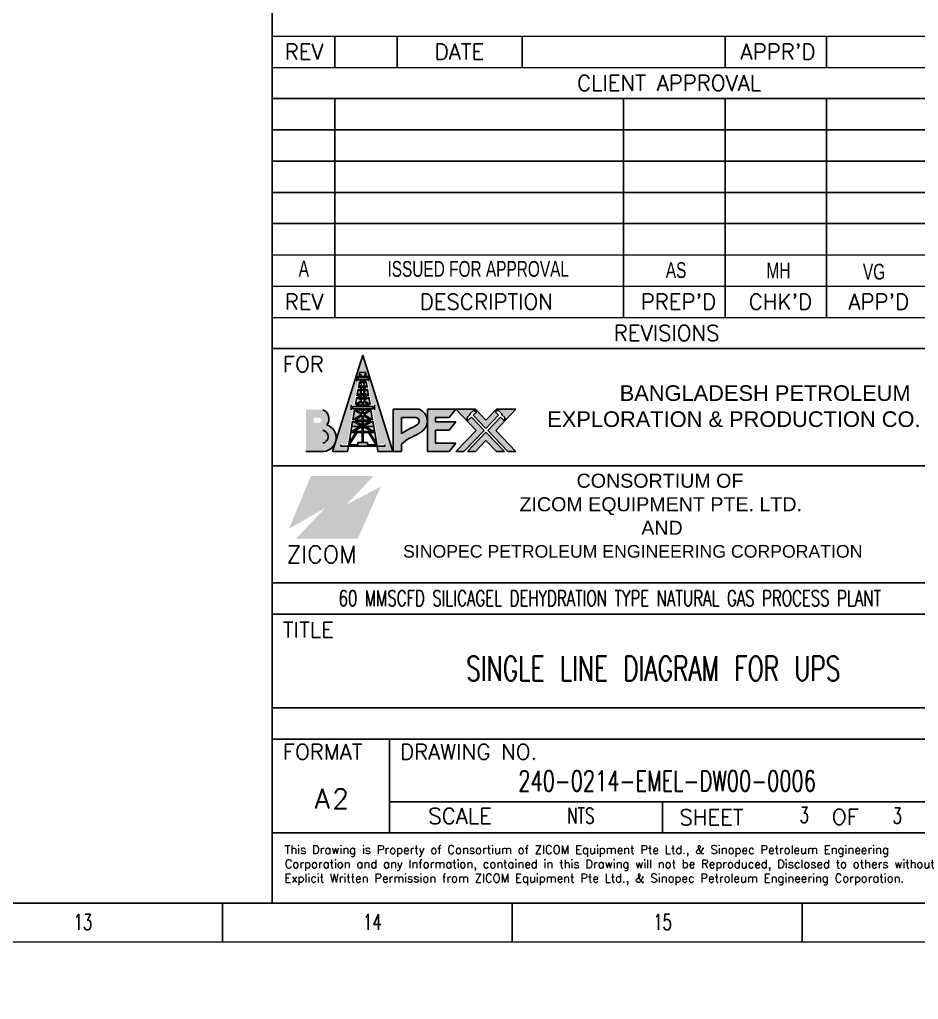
# Model space of a CAD drawing. Header units: inches. Extents: x 21 to 120937, y -15239 to 12027.
# Drawn here: x 3267.3 to 3433.1, y 982.6 to 1163.2 of the extents above; entities that cross this region are included whole.
import ezdxf

# ---------------------------------------------------------------- set-up
doc = ezdxf.new("R2010")
doc.units = ezdxf.units.IN
doc.header["$MEASUREMENT"] = 0
doc.layers.add('BORDER', color=7, linetype='Continuous')
doc.layers.add('TEG BORDER', color=7, linetype='Continuous')
doc.styles.add('1', font='txt.shx')
doc.styles.add('HZTXT', font='simplexs.shx', dxfattribs={"width": 0.7, "bigfont": 'hztxt.shx'})
doc.styles.add('ROMANS', font='txt.shx', dxfattribs={"width": 0.8})
doc.styles.get("Standard").update_dxf_attribs({"font": 'arial.ttf'})
doc.styles.add('TEG BORDER', font='txt_qlt.shx', dxfattribs={"width": 0.7, "bigfont": 'hztxt.shx'})

# ---------------------------------------------------------------- blocks, each defined once
blk = doc.blocks.new('240 BORDER A2')
at = {"linetype": 'Continuous', "lineweight": -3, "true_color": 0x008500}
h = blk.add_hatch(color=96, dxfattribs=at)
edge = h.paths.add_edge_path()
edge.add_line((499.32951951212, 68.10622169934891), (499.0956326161859, 68.10622169934891))
edge.add_line((499.0956326161859, 68.10622169934891), (499.0956326161859, 68.80602791592923))
edge.add_line((499.0956326161859, 68.80602791592923), (499.4481406896257, 68.80602791592923))
edge.add_line((499.4481406896257, 68.80602791592923), (499.9644187476833, 71.8518128427279))
edge.add_line((499.9644187476833, 71.8518128427279), (499.8373927521634, 71.8518128427279))
edge.add_line((499.8373927521634, 71.8518128427279), (499.8373927521634, 72.41963911855805))
edge.add_line((499.8373927521634, 72.41963911855805), (500.1896823254528, 72.41963911855805))
edge.add_line((500.1896823254528, 72.41963911855805), (500.1896823254528, 72.88630359301555))
edge.add_line((500.1896823254528, 72.88630359295735), (500.9941429913624, 72.88630359295735))
edge.add_line((500.9941429913624, 72.88630359295735), (500.9941429913624, 72.41963911849984))
edge.add_line((500.9941429913624, 72.41963911855805), (501.3464325646519, 72.41963911855805))
edge.add_line((501.3464325646519, 72.41963911855805), (501.3464325646519, 71.81832776802571))
edge.add_line((501.3464325646519, 71.81832776802571), (501.2250824818502, 71.81832776802571))
edge.add_line((501.2250824818502, 71.81832776802571), (501.7356846271896, 68.80602791592923))
edge.add_line((501.7356846271896, 68.80602791592923), (502.0881927006294, 68.80602791592923))
edge.add_line((502.0881927006294, 68.80602791592923), (502.0881927006294, 68.10622169934891))
edge.add_line((502.0881927006294, 68.10622169934891), (501.8543058046953, 68.10622169934891))
edge.add_line((501.8543058046953, 68.10622169934891), (502.5953029101829, 63.734705654457))
edge.add_line((502.5953029101829, 63.734705654457), (503.4154439205186, 63.734705654457))
edge.add_line((503.4154439205186, 63.734705654457), (503.4154439205186, 63.51233565232928))
edge.add_line((503.4154439205186, 63.51233565232928), (502.4253163018611, 63.51233565232928))
edge.add_line((502.4253163018611, 63.51233565232928), (502.5403284819213, 62.83382073430789))
edge.add_line((502.5403284818049, 62.83382073430789), (504.4592784183214, 62.83382073430789))
edge.add_line((504.4592784183214, 62.83382073430789), (500.5919126584076, 75.18130164537092))
edge.add_line((500.5919126584076, 75.18130164537092), (496.820353281556, 63.13970529749736))
edge.add_arc((490.6724451193468, 64.9893352732945), 6.420117274448169, 341.9619347280242, 343.2558142216899, ccw=False)
edge.add_line((496.777020091994, 63.00135382930262), (496.7245468984938, 62.83382073424968))
edge.add_line((496.7245468984938, 62.83382073430789), (498.6434968350104, 62.83382073430789))
edge.add_line((498.6434968350104, 62.83382073430789), (498.7585090150706, 63.51233565238749))
edge.add_line((498.7585090150706, 63.51233565232928), (497.7683813964131, 63.51233565232928))
edge.add_line((497.7683813962967, 63.51233565232928), (497.7683813962967, 63.734705654457))
edge.add_line((497.7683813962967, 63.734705654457), (498.5885224066324, 63.734705654457))
edge.add_line((498.5885224066324, 63.734705654457), (499.32951951212, 68.10622169934891))
h = blk.add_hatch(color=96, dxfattribs=at)
h.paths.add_polyline_path([(500.6608070075627, 67.42232001766774), (500.6608070075627, 66.84114363378126), (501.6249900545108, 66.84114363378126)])
h.paths.add_polyline_path([(501.5899837880743, 66.70335493558764), (500.6608070075627, 66.70335493558764), (500.6608070075627, 66.22198868236251)])
h.paths.add_polyline_path([(500.523018309369, 66.70335493558764), (499.593841528741, 66.70335493558764), (500.523018309369, 66.22198868236251)])
h.paths.add_polyline_path([(500.523018309369, 67.42232001766774), (499.5588352623045, 66.84114363378126), (500.523018309369, 66.84114363378126)])
h.paths.add_polyline_path([(499.5361795500967, 68.10020677461966), (499.3262702224192, 66.86184567028636), (500.4584575957733, 67.54428928457878)])
h.paths.add_polyline_path([(500.523018309369, 68.17319184881148), (499.6820060025084, 68.17319184881148), (500.523018309369, 67.66625855148982)])
h.paths.add_polyline_path([(501.5018193143069, 68.17319184881148), (500.6608070075627, 68.17319184881148), (500.6608070075627, 67.66625855148982)])
h.paths.add_polyline_path([(501.6476457667186, 68.10020677461966), (500.7253677211584, 67.54428928457878), (501.857555094396, 66.86184567028636)])
h.paths.add_polyline_path([(501.8834338530314, 68.60126906827304), (499.3003914639003, 68.60126906827304), (499.3003914639003, 68.3109805470051), (501.8834338530314, 68.3109805470051)])
h.paths.add_polyline_path([(500.6608070075627, 69.22907899578081), (500.6608070075627, 68.73905776646666), (501.4131262815672, 68.73905776646666)])
h.paths.add_polyline_path([(500.523018309369, 69.22907899578081), (499.7706990353645, 68.73905776646666), (500.523018309369, 68.73905776646666)])
h.paths.add_polyline_path([(500.4656820896662, 69.35617311050396), (499.8203250840188, 69.77652474069714), (499.6601349090806, 68.83148202080724)])
h.paths.add_polyline_path([(501.3635002327965, 69.77652474069714), (500.7181432271491, 69.35617311050396), (501.5236904077346, 68.83148202080724)])
h.paths.add_polyline_path([(501.1189465887028, 69.78167526623679), (500.6608070075627, 69.78167526623679), (500.6608070075627, 69.48326722528532)])
h.paths.add_polyline_path([(500.523018309369, 69.78167526623679), (500.0648787281125, 69.78167526623679), (500.523018309369, 69.48326722528532)])
h.paths.add_polyline_path([(500.523018309369, 70.3005835604456), (500.0335089743485, 69.91946396448861), (500.523018309369, 69.91946396448861)])
h.paths.add_polyline_path([(500.6608070075627, 70.3005835604456), (500.6608070075627, 69.91946396448861), (501.1503163424668, 69.91946396448861)])
h.paths.add_polyline_path([(501.187036807637, 70.81757158037021), (500.7040577366597, 70.4415362829061), (501.3338989148497, 69.95115786053452)])
h.paths.add_polyline_path([(499.9967885092947, 70.81757158037021), (499.8499264019656, 69.95115786053452), (500.4797675801556, 70.4415362829061)])
h.paths.add_polyline_path([(500.523018309369, 70.82581098955802), (500.2104959831222, 70.82581098955802), (500.523018309369, 70.58248900530839)])
h.paths.add_polyline_path([(500.9733293336931, 70.82581098955802), (500.6608070075627, 70.82581098955802), (500.6608070075627, 70.58248900530839)])
h.paths.add_polyline_path([(500.6608070075627, 71.28965640163028), (500.6608070075627, 70.96359968780985), (501.0021108116371, 70.96359968780985)])
h.paths.add_polyline_path([(500.523018309369, 71.28965640163028), (500.1817145052946, 70.96359968780985), (500.523018309369, 70.96359968780985)])
h.paths.add_polyline_path([(500.4921772702246, 71.45075293015202), (500.1581986797855, 71.76981167013969), (500.0291342559385, 71.00839547098826)])
h.paths.add_polyline_path([(500.523018309369, 71.8518128427279), (500.2718337383003, 71.8518128427279), (500.523018309369, 71.61184945873197)])
h.paths.add_polyline_path([(500.911991578515, 71.8518128427279), (500.6608070075627, 71.8518128427279), (500.6608070075627, 71.61184945873197)])
h.paths.add_polyline_path([(501.0256266370297, 71.76981167013969), (500.6916480467071, 71.45075293015202), (501.1546910608768, 71.00839547098826)])
h.paths.add_polyline_path([(501.2086438664583, 72.28185042030623), (499.975181450357, 72.28185042030623), (499.975181450357, 71.98960154097972), (501.2086438664583, 71.98960154097972)])
h.paths.add_polyline_path([(500.8563542931688, 72.74851489476373), (500.3274710237629, 72.74851489476373), (500.3274710237629, 72.41963911855805), (500.8563542931688, 72.41963911855805)])
h = blk.add_hatch(color=96, dxfattribs=at)
h.paths.add_polyline_path([(495.9949019953956, 66.25503487863557, 0.4937571854570268), (495.4842218696022, 68.17540438841775), (493.3155901839373, 68.17540438841775), (493.3155901839373, 62.83382073430789), (495.5928772155776, 62.83382073430789, 0.8080166113142103)])
h.paths.add_polyline_path([(495.0205941361955, 66.51178752865621), (494.2855099266044, 66.51611233911922), (494.2855099266044, 67.13803721902173), (495.0168843289021, 67.1423402031835, -1.005900729094465)], flags=16)
h = blk.add_hatch(color=96, dxfattribs=at)
edge = h.paths.add_edge_path()
edge.add_spline(control_points=[(505.5494257671407, 63.75565521770136), (505.8749525536432, 64.03106712644899), (506.5479304315404, 64.6004400002605), (507.5423397384466, 64.97791574652751), (508.061690218502, 65.32655672230271), (508.2052770380278, 65.42294683024033)], knot_values=[0, 0, 0, 0, 0.2854102591536394, 0.5900429659017357, 0.7064492234682908, 0.7064492234682908, 0.7064492234682908, 0.7064492234682908], degree=3, periodic=0)
edge.add_arc((507.2494801952153, 66.7280541198163), 1.617668891312851, 306.2172261304676, 359.216235592245)
edge.add_line((508.8669977378913, 66.70592628124382), (508.8669977378913, 66.7501819583888))
edge.add_arc((507.2494801952153, 66.7280541198163), 1.617668891312851, 0.7837644077550034, 67.95242044513195)
edge.add_line((507.8567149460896, 68.2274268550866), (504.4921573493511, 68.2274268550866))
edge.add_line((504.4921573492347, 68.2274268550866), (504.4921573492347, 62.83382073424968))
edge.add_line((504.4921573492347, 62.83382073430789), (505.5494257671407, 62.83382073430789))
edge.add_line((505.5494257671407, 62.83382073430789), (505.5494257671407, 63.75565521770136))
edge = h.paths.add_edge_path(flags=16)
edge.add_line((505.5494257671407, 65.12411944965811), (505.5494257671407, 67.17015843718059))
edge.add_line((505.5494257671407, 67.1701584372388), (507.4332835625273, 67.1701584372388))
edge.add_arc((507.320714363118, 66.69249025064732), 0.490753218139046, -52.59611243457488, 76.73940035931543, ccw=False)
edge.add_spline(control_points=[(507.6188124628852, 66.3026489443912), (507.4610938235301, 66.1975038125131), (507.0204521971636, 65.90374448187163), (506.2742989162098, 65.61156231009613), (505.7707140245357, 65.27292532184606), (505.5494257671407, 65.12411944965811)], knot_values=[0, 0, 0, 0, 0.1275011013348279, 0.3562184716653669, 0.5355067172174308, 0.5355067172174308, 0.5355067172174308, 0.5355067172174308], degree=3, periodic=0)
blk.add_hatch(color=96, dxfattribs=at).paths.add_polyline_path([(508.8669977378913, 62.83382073430789), (511.6680919803794, 62.83382073430789), (512.5228425161795, 63.8910891521557), (509.9242661557973, 63.8910891521557), (509.9242661557973, 65.5539249238393), (511.6680919803794, 65.5539249238393), (512.5228425161795, 66.61119334168711), (509.9242661557973, 66.61119334168711), (509.9242661557973, 67.1701584372388), (511.6680919803794, 67.1701584372388), (512.5228425161795, 68.2274268550866), (508.8669977378913, 68.2274268550866), (508.8669977378913, 66.7501819583888, -0.006839741393709764), (508.8669977378913, 66.70592628124382)])
h = blk.add_hatch(color=96, dxfattribs=at)
h.paths.add_polyline_path([(515.1136663408133, 65.53062379472635), (512.5228425161795, 62.83382073430789), (513.5496026135397, 62.83382073430789), (516.1404264381736, 65.53062379472635), (514.5055924411745, 67.23233167794046), (514.1061248239012, 66.8485623789204), (513.9598353655192, 66.8363685042898), (513.9639251066719, 67.19378290833652), (514.322217642667, 67.53799522850409), (514.322217642667, 67.63929242921972), (514.7144499377928, 68.01611074044581), (514.9131421672528, 68.08187328560257), (515.1419621574341, 67.84369327356785), (514.7424945401608, 67.459923974606), (516.3682016635894, 65.7677163052906), (517.9939087871344, 67.459923974606), (517.594441169861, 67.84369327356785), (517.823261159926, 68.08187328560257), (518.021953389386, 68.01611074044581), (518.4141856845117, 67.63929242921972), (518.4141856845117, 67.53799522850409), (518.7724782205069, 67.19378290833652), (518.7765679616596, 66.8363685042898), (518.630278503394, 66.8485623789204), (518.2308108861207, 67.23233167794046), (516.5959768890052, 65.53062379472635), (519.1868007137555, 62.83382073430789), (520.2135608111157, 62.83382073430789), (517.6227369863655, 65.53062379472635), (520.2135608111157, 68.2274268550866), (517.7044901654472, 68.2274268550866), (516.3682016635894, 66.83647665342528), (515.0319131617316, 68.2274268550866), (512.5228425161795, 68.2274268550866)])
h.paths.add_polyline_path([(516.3682016635894, 65.29353128410389), (514.0051530643714, 62.83382073430789), (515.0319131617316, 62.83382073430789), (516.3682016635894, 64.22477093596922), (517.7044901654472, 62.83382073430789), (518.7312502628074, 62.83382073430789)], flags=17)
h = blk.add_hatch(color=96, dxfattribs=at)
h.paths.add_polyline_path([(502.4253163018611, 63.51233565232928), (502.3689830130779, 63.84467416473876), (501.4850899204494, 65.24851563714424), (502.1310238115138, 65.24851563714424), (502.1049276712465, 65.40246994446011), (500.8746710672158, 66.03981261632384), (501.9968944237216, 66.03981261632384), (501.8848325426106, 66.70092223120832), (500.7416849488973, 66.10870696542065), (500.442140367918, 66.10870696542065), (499.2989927742046, 66.70092223120832), (499.18693089321, 66.03981261632384), (500.3091542495995, 66.03981261632384), (499.0788976456852, 65.40246994446011), (499.0528015053014, 65.24851563714424), (499.6987353963659, 65.24851563714424), (498.8148423037374, 63.84467416473876), (498.7585090150706, 63.51233565232928)])
h.paths.add_polyline_path([(500.523018309369, 63.97637374374995), (499.9683962375739, 63.97637374374995), (499.9683962375739, 63.66773550505263), (498.8662629920173, 63.66773550505263), (499.8615610133738, 65.24851563714424), (500.523018309369, 65.24851563714424)], flags=16)
h.paths.add_polyline_path([(500.6608070075627, 63.97637374374995), (500.6608070075627, 65.24851563714424), (501.3222643035579, 65.24851563714424), (502.317562324798, 63.66773550505263), (501.2154290793578, 63.66773550505263), (501.2154290793578, 63.97637374374995)], flags=16)
h.paths.add_polyline_path([(500.523018309369, 65.38630433539606), (499.3472379024488, 65.38630433539606), (500.523018309369, 65.995425248537)], flags=16)
h.paths.add_polyline_path([(500.6608070075627, 65.38630433539606), (500.6608070075627, 65.995425248537), (501.8365874143665, 65.38630433539606)], flags=16)
h = blk.add_hatch(color=96, dxfattribs=at)
h.paths.add_polyline_path([(499.3266850594546, 66.03981261632384), (499.18693089321, 66.03981261632384), (499.0788976456852, 65.40246994446011), (499.2321055476668, 65.48184032402446)])
h.paths.add_polyline_path([(499.188652377331, 65.22548813322305), (499.1925556716624, 65.24851563714424), (499.0528015053014, 65.24851563714424), (498.8148423037374, 63.84467416473876), (499.0060812897163, 64.14840910934822)])
h.paths.add_polyline_path([(501.9968944237216, 66.03981261632384), (501.8571402573607, 66.03981261632384), (501.9517197691484, 65.48184032402446), (502.1049276712465, 65.40246994446011)])
h.paths.add_polyline_path([(502.1310238115138, 65.24851563714424), (501.9912696451529, 65.24851563714424), (501.9951729394843, 65.22548813322305), (502.1777440272153, 64.14840910934822), (502.3689830130779, 63.84467416473876)])
at = {"linetype": 'Continuous', "lineweight": -3, "true_color": 0xff3333}
blk.add_hatch(color=20, dxfattribs=at).paths.add_polyline_path([(502.917309550764, 58.35398227052019), (499.9470558748208, 51.6632553863451), (492.0262501265015, 51.6632553863451), (495.8119321962213, 55.61952551733657), (491.1526461041858, 52.94323476368982), (493.9481789756892, 59.69201851787466), (501.9855298997927, 59.69201851787466), (498.4911138105299, 56.02679664327252)])
at = {"color": 96, "linetype": 'Continuous', "lineweight": -3, "true_color": 0x008500}
for p, q in [((496.7245468984938, 62.83382073430789), (500.5919126584076, 75.18130164537092)), ((504.4592784183214, 62.83382073430789), (500.5919126584076, 75.18130164537092)), ((500.9941429913624, 72.9468035514767), (500.1896823254528, 72.9468035514767)), ((500.1896823254528, 72.41963911855805), (500.1896823254528, 72.88630359295735)), ((500.3274710237629, 72.41963911855805), (500.3274710237629, 72.74851489476373)), ((500.8563542931688, 72.41963911855805), (500.8563542931688, 72.74851489476373)), ((500.9941429913624, 72.41963911855805), (500.9941429913624, 72.88630359295735)), ((499.8373927521634, 71.8518128427279), (499.8373927521634, 72.41963911855805)), ((500.1896823254528, 72.41963911855805), (499.8373927521634, 72.41963911855805)), ((499.975181450357, 71.98960154097972), (499.975181450357, 72.28185042030623)), ((501.2086438664583, 72.28185042030623), (499.975181450357, 72.28185042030623)), ((499.975181450357, 71.98960154097972), (501.2086438664583, 71.98960154097972)), ((500.0291342559385, 71.00839547098826), (500.1581986797855, 71.76981167013969)), ((500.1581986797855, 71.76981167013969), (500.4921772702246, 71.45075293015202)), ((500.2718337383003, 71.8518128427279), (500.523018309369, 71.8518128427279)), ((500.2718337383003, 71.8518128427279), (500.523018309369, 71.61184945873197)), ((500.8563542931688, 72.41963911855805), (500.3274710237629, 72.41963911855805)), ((500.523018309369, 71.8518128427279), (500.523018309369, 71.61184945873197)), ((500.6608070075627, 71.8518128427279), (500.911991578515, 71.8518128427279)), ((500.6608070075627, 71.8518128427279), (500.6608070075627, 71.61184945873197)), ((500.911991578515, 71.8518128427279), (500.6608070075627, 71.61184945873197)), ((501.0256266370297, 71.76981167013969), (500.6916480467071, 71.45075293015202)), ((501.3464325646519, 72.41963911855805), (500.9941429913624, 72.41963911855805)), ((501.1546910608768, 71.00839547098826), (501.0256266370297, 71.76981167013969)), ((501.2086438664583, 71.98960154097972), (501.2086438664583, 72.28185042030623)), ((501.3464325646519, 71.8518128427279), (501.3464325646519, 72.41963911855805)), ((499.8499264019656, 69.95115786053452), (499.9967885092947, 70.81757158037021)), ((499.8499264019656, 69.95115786053452), (500.4797675801556, 70.4415362829061)), ((500.4797675801556, 70.4415362829061), (499.9967885092947, 70.81757158037021)), ((500.4921772702246, 71.45075293015202), (500.0291342559385, 71.00839547098826)), ((500.0335089743485, 69.91946396448861), (500.523018309369, 70.3005835604456)), ((500.523018309369, 71.28965640163028), (500.1817145052946, 70.96359968780985)), ((500.1817145052946, 70.96359968780985), (500.523018309369, 70.96359968780985)), ((500.2104959831222, 70.82581098955802), (500.523018309369, 70.82581098955802)), ((500.523018309369, 70.58248900530839), (500.2104959831222, 70.82581098955802)), ((500.523018309369, 71.28965640163028), (500.523018309369, 70.96359968780985)), ((500.523018309369, 70.82581098955802), (500.523018309369, 70.58248900530839)), ((500.523018309369, 70.3005835604456), (500.523018309369, 69.91946396448861)), ((500.6608070075627, 71.28965640163028), (500.6608070075627, 70.96359968780985)), ((500.6608070075627, 71.28965640163028), (501.0021108116371, 70.96359968780985)), ((500.6608070075627, 70.96359968780985), (501.0021108116371, 70.96359968780985)), ((500.6608070075627, 70.82581098955802), (500.6608070075627, 70.58248900530839)), ((500.6608070075627, 70.82581098955802), (500.9733293336931, 70.82581098955802)), ((500.6608070075627, 70.58248900530839), (500.9733293336931, 70.82581098955802)), ((500.6608070075627, 70.3005835604456), (500.6608070075627, 69.91946396448861)), ((501.1503163424668, 69.91946396448861), (500.6608070075627, 70.3005835604456)), ((500.6916480467071, 71.45075293015202), (501.1546910608768, 71.00839547098826)), ((500.7040577366597, 70.4415362829061), (501.187036807637, 70.81757158037021)), ((501.3338989148497, 69.95115786053452), (500.7040577366597, 70.4415362829061)), ((501.3338989148497, 69.95115786053452), (501.187036807637, 70.81757158037021)), ((499.6601349090806, 68.83148202080724), (499.8203250840188, 69.77652474069714)), ((499.6601349090806, 68.83148202080724), (500.4656820896662, 69.35617311050396)), ((499.7706990353645, 68.73905776646666), (500.523018309369, 69.22907899578081)), ((500.4656820896662, 69.35617311050396), (499.8203250840188, 69.77652474069714)), ((500.523018309369, 69.91946396448861), (500.0335089743485, 69.91946396448861)), ((500.523018309369, 69.78167526623679), (500.0648787281125, 69.78167526623679)), ((500.523018309369, 69.48326722528532), (500.0648787281125, 69.78167526623679)), ((500.523018309369, 69.78167526623679), (500.523018309369, 69.48326722528532)), ((500.523018309369, 69.22907899578081), (500.523018309369, 68.73905776646666)), ((501.1503163424668, 69.91946396448861), (500.6608070075627, 69.91946396448861)), ((500.6608070075627, 69.78167526623679), (500.6608070075627, 69.48326722528532)), ((501.1189465887028, 69.78167526623679), (500.6608070075627, 69.78167526623679)), ((500.6608070075627, 69.48326722528532), (501.1189465887028, 69.78167526623679)), ((500.6608070075627, 69.22907899578081), (500.6608070075627, 68.73905776646666)), ((501.4131262815672, 68.73905776646666), (500.6608070075627, 69.22907899578081)), ((500.7181432271491, 69.35617311050396), (501.3635002327965, 69.77652474069714)), ((501.5236904077346, 68.83148202080724), (500.7181432271491, 69.35617311050396)), ((501.5236904077346, 68.83148202080724), (501.3635002327965, 69.77652474069714)), ((499.0956326161859, 68.17319184881148), (499.0956326161859, 68.73905776646666)), ((499.3003914639003, 68.3109805470051), (499.3003914639003, 68.60126906827304)), ((499.3003914639003, 68.60126906827304), (501.8834338530314, 68.60126906827304)), ((501.8834338530314, 68.3109805470051), (499.3003914639003, 68.3109805470051)), ((499.3262702224192, 66.86184567028636), (499.5361795500967, 68.10020677461966)), ((500.4584575957733, 67.54428928457878), (499.5361795500967, 68.10020677461966)), ((500.523018309369, 68.17319184881148), (499.6820060025084, 68.17319184881148)), ((500.523018309369, 67.66625855148982), (499.6820060025084, 68.17319184881148)), ((499.7706990353645, 68.73905776646666), (500.523018309369, 68.73905776646666)), ((500.523018309369, 67.66625855148982), (500.523018309369, 68.17319184881148)), ((500.6608070075627, 68.73905776646666), (501.4131262815672, 68.73905776646666)), ((501.5018193143069, 68.17319184881148), (500.6608070075627, 68.17319184881148)), ((500.6608070075627, 67.66625855148982), (500.6608070075627, 68.17319184881148)), ((500.6608070075627, 67.66625855148982), (501.5018193143069, 68.17319184881148)), ((500.7253677211584, 67.54428928457878), (501.6476457667186, 68.10020677461966)), ((501.857555094396, 66.86184567028636), (501.6476457667186, 68.10020677461966)), ((501.8834338530314, 68.3109805470051), (501.8834338530314, 68.60126906827304)), ((502.0881927006294, 68.17319184881148), (502.0881927006294, 68.73905776646666)), ((504.4921573492347, 62.83382073430789), (504.4921573492347, 68.2274268550866)), ((504.4921573492347, 68.2274268550866), (507.8567149460896, 68.2274268550866)), ((508.8669977378913, 62.83382073430789), (508.8669977378913, 68.2274268550866)), ((508.8669977378913, 68.2274268550866), (512.5228425161795, 68.2274268550866)), ((511.6680919803794, 67.1701584372388), (512.5228425161795, 68.2274268550866)), ((512.5228425161795, 68.2274268550866), (515.1136663408133, 65.53062379472635)), ((512.5228425161795, 68.2274268550866), (515.0319131617316, 68.2274268550866)), ((514.7144499377928, 68.01611074044581), (514.322217642667, 67.63929242921972)), ((514.9131421672528, 68.08187328560257), (514.7144499377928, 68.01611074044581)), ((515.1419621574341, 67.84369327356785), (514.7424945401608, 67.459923974606)), ((515.1419621574341, 67.84369327356785), (514.9131421672528, 68.08187328560257)), ((515.0319131617316, 68.2274268550866), (516.3682016635894, 66.83647665342528)), ((517.7044901654472, 68.2274268550866), (516.3682016635894, 66.83647665342528)), ((517.594441169861, 67.84369327356785), (517.823261159926, 68.08187328560257)), ((517.594441169861, 67.84369327356785), (517.9939087871344, 67.459923974606)), ((520.2135608111157, 68.2274268550866), (517.6227369863655, 65.53062379472635)), ((517.7044901654472, 68.2274268550866), (520.2135608111157, 68.2274268550866)), ((517.823261159926, 68.08187328560257), (518.021953389386, 68.01611074044581)), ((518.021953389386, 68.01611074044581), (518.4141856845117, 67.63929242921972)), ((499.0528015053014, 65.24851563714424), (499.2989927742046, 66.70092223120832)), ((500.442140367918, 66.10870696542065), (499.2989927742046, 66.70092223120832)), ((499.3262702224192, 66.86184567028636), (500.4584575957733, 67.54428928457878)), ((499.5588352623045, 66.84114363378126), (500.523018309369, 67.42232001766774)), ((499.5588352623045, 66.84114363378126), (500.523018309369, 66.84114363378126)), ((499.593841528741, 66.70335493558764), (500.523018309369, 66.70335493558764)), ((500.523018309369, 66.22198868236251), (499.593841528741, 66.70335493558764)), ((500.523018309369, 66.84114363378126), (500.523018309369, 67.42232001766774)), ((500.523018309369, 66.22198868236251), (500.523018309369, 66.70335493558764)), ((500.6608070075627, 66.84114363378126), (500.6608070075627, 67.42232001766774)), ((501.6249900545108, 66.84114363378126), (500.6608070075627, 67.42232001766774)), ((500.6608070075627, 66.84114363378126), (501.6249900545108, 66.84114363378126)), ((500.6608070075627, 66.22198868236251), (500.6608070075627, 66.70335493558764)), ((500.6608070075627, 66.70335493558764), (501.5899837880743, 66.70335493558764)), ((500.6608070075627, 66.22198868236251), (501.5899837880743, 66.70335493558764)), ((501.857555094396, 66.86184567028636), (500.7253677211584, 67.54428928457878)), ((500.7416849488973, 66.10870696542065), (501.8848325426106, 66.70092223120832)), ((502.1310238115138, 65.24851563714424), (501.8848325426106, 66.70092223120832)), ((505.5494257671407, 65.12411944965811), (505.5494257671407, 67.1701584372388)), ((505.5494257671407, 67.1701584372388), (507.4332835625273, 67.1701584372388)), ((509.9242661557973, 66.61119334168711), (509.9242661557973, 67.1701584372388)), ((509.9242661557973, 67.1701584372388), (511.6680919803794, 67.1701584372388)), ((509.9242661557973, 66.61119334168711), (512.5228425161795, 66.61119334168711)), ((511.6680919803794, 65.5539249238393), (512.5228425161795, 66.61119334168711)), ((513.9598353655192, 66.8363685042898), (513.9639251066719, 67.19378290833652)), ((514.1061248239012, 66.8485623789204), (513.9598353655192, 66.8363685042898)), ((514.322217642667, 67.53799522850409), (513.9639251066719, 67.19378290833652)), ((514.5055924411745, 67.23233167794046), (514.1061248239012, 66.8485623789204)), ((514.322217642667, 67.53799522850409), (514.322217642667, 67.63929242921972)), ((514.5055924411745, 67.23233167794046), (516.1404264381736, 65.53062379472635)), ((514.7424945401608, 67.459923974606), (516.3682016635894, 65.7677163052906)), ((517.9939087871344, 67.459923974606), (516.3682016635894, 65.7677163052906)), ((518.2308108861207, 67.23233167794046), (516.5959768890052, 65.53062379472635)), ((518.2308108861207, 67.23233167794046), (518.630278503394, 66.8485623789204)), ((518.4141856845117, 67.53799522850409), (518.4141856845117, 67.63929242921972)), ((518.4141856845117, 67.53799522850409), (518.7724782205069, 67.19378290833652)), ((518.630278503394, 66.8485623789204), (518.7765679616596, 66.8363685042898)), ((518.7765679616596, 66.8363685042898), (518.7724782205069, 67.19378290833652)), ((498.7585090150706, 63.51233565232928), (499.0528015053014, 65.24851563714424)), ((498.8148423037374, 63.84467416473876), (499.6987353963659, 65.24851563714424)), ((498.8662629920173, 63.66773550505263), (499.8615610133738, 65.24851563714424)), ((499.0528015053014, 65.24851563714424), (499.6987353963659, 65.24851563714424)), ((499.0788976456852, 65.40246994446011), (500.3091542495995, 66.03981261632384)), ((499.18693089321, 66.03981261632384), (500.3091542495995, 66.03981261632384)), ((499.3472379024488, 65.38630433539606), (500.523018309369, 65.995425248537)), ((499.3472379024488, 65.38630433539606), (500.523018309369, 65.38630433539606)), ((499.8615610133738, 65.24851563714424), (500.523018309369, 65.24851563714424)), ((500.442140367918, 66.10870696542065), (500.7416849488973, 66.10870696542065)), ((500.523018309369, 65.38630433539606), (500.523018309369, 65.995425248537)), ((500.523018309369, 63.97637374374995), (500.523018309369, 65.24851563714424)), ((500.6608070075627, 65.38630433539606), (500.6608070075627, 65.995425248537)), ((501.8365874143665, 65.38630433539606), (500.6608070075627, 65.995425248537)), ((500.6608070075627, 65.38630433539606), (501.8365874143665, 65.38630433539606)), ((500.6608070075627, 63.97637374374995), (500.6608070075627, 65.24851563714424)), ((500.6608070075627, 65.24851563714424), (501.3222643035579, 65.24851563714424)), ((502.1049276712465, 65.40246994446011), (500.8746710672158, 66.03981261632384)), ((500.8746710672158, 66.03981261632384), (501.9968944237216, 66.03981261632384)), ((502.317562324798, 63.66773550505263), (501.3222643035579, 65.24851563714424)), ((501.4850899204494, 65.24851563714424), (502.1310238115138, 65.24851563714424)), ((502.3689830130779, 63.84467416473876), (501.4850899204494, 65.24851563714424)), ((502.4253163018611, 63.51233565232928), (502.1310238115138, 65.24851563714424)), ((509.9242661557973, 63.8910891521557), (509.9242661557973, 65.5539249238393)), ((509.9242661557973, 65.5539249238393), (511.6680919803794, 65.5539249238393)), ((515.1136663408133, 65.53062379472635), (512.5228425161795, 62.83382073430789)), ((516.1404264381736, 65.53062379472635), (513.5496026135397, 62.83382073430789)), ((516.1404264381736, 65.53062379472635), (513.5496026135397, 62.83382073430789)), ((516.3682016635894, 65.29353128410389), (514.0051530643714, 62.83382073430789)), ((516.3682016635894, 65.29353128410389), (514.0051530643714, 62.83382073430789)), ((516.3682016635894, 65.29353128410389), (518.7312502628074, 62.83382073430789)), ((516.5959768890052, 65.53062379472635), (519.1868007137555, 62.83382073430789)), ((517.6227369863655, 65.53062379472635), (520.2135608111157, 62.83382073430789)), ((500.523018309369, 63.97637374374995), (499.9683962375739, 63.97637374374995)), ((499.9683962375739, 63.97637374374995), (499.9683962375739, 63.66773550505263)), ((501.2154290793578, 63.97637374374995), (500.6608070075627, 63.97637374374995)), ((501.2154290793578, 63.97637374374995), (501.2154290793578, 63.66773550505263)), ((516.3682016635894, 64.22477093596922), (515.0319131617316, 62.83382073430789)), ((516.3682016635894, 64.22477093596922), (517.7044901654472, 62.83382073430789)), ((495.5928772155776, 62.83382073430789), (493.3155901839373, 62.83382073430789)), ((496.7245468984938, 62.83382073430789), (498.6434968350104, 62.83382073430789)), ((497.7683813962967, 63.66773550505263), (497.7683813962967, 63.51233565232928)), ((497.7683813962967, 63.51233565232928), (503.4154439205186, 63.51233565232928)), ((498.6434968350104, 62.83382073430789), (498.7585090150706, 63.51233565232928)), ((499.9683962375739, 63.66773550505263), (498.8662629920173, 63.66773550505263)), ((502.317562324798, 63.66773550505263), (501.2154290793578, 63.66773550505263)), ((502.5403284818049, 62.83382073430789), (502.4253163018611, 63.51233565232928)), ((504.4592784183214, 62.83382073430789), (502.5403284818049, 62.83382073430789)), ((503.4154439205186, 63.66773550505263), (503.4154439205186, 63.51233565232928)), ((504.4921573492347, 62.83382073430789), (505.5494257671407, 62.83382073430789)), ((505.5494257671407, 62.83382073430789), (505.5494257671407, 63.75565521770136)), ((511.6680919803794, 62.83382073430789), (508.8669977378913, 62.83382073430789)), ((512.5228425161795, 63.8910891521557), (509.9242661557973, 63.8910891521557)), ((511.6680919803794, 62.83382073430789), (512.5228425161795, 63.8910891521557)), ((513.5496026135397, 62.83382073430789), (512.5228425161795, 62.83382073430789)), ((515.0319131617316, 62.83382073430789), (514.0051530643714, 62.83382073430789)), ((517.7044901654472, 62.83382073430789), (518.7312502628074, 62.83382073430789)), ((519.1868007137555, 62.83382073430789), (520.2135608111157, 62.83382073430789))]:
    blk.add_line(p, q, dxfattribs=at)
at = {"linetype": 'Continuous'}
blk.add_line((5.000000000000028, 5.000000000000011), (489, 5.000000000000011), dxfattribs=at)
for p, q in [((482.6249999999955, -9.663381206337363e-13), (482.6249999999955, 4.999999999999034)), ((489, 5), (589, 5)), ((519.7499999999945, -9.663381206337363e-13), (519.7499999999945, 4.999999999999034)), ((556.8749999999936, -9.663381206337363e-13), (556.8749999999936, 4.999999999999034))]:
    blk.add_line(p, q)
at = {"color": 5, "lineweight": 15}
blk.add_lwpolyline([(0, 420), (594, 420), (594, 0), (0, 0)], close=True, dxfattribs=at)
blk.add_lwpolyline([(5, 415), (589, 415), (589, 5), (5, 5)], close=True)
at = {"color": 96, "linetype": 'Continuous', "lineweight": -3, "true_color": 0x008500}
for centre, radius, start, end in [((495.0042861513675, 67.01968917625004), 1.251405587886118, 322.3355257617694, 67.44827379685424), ((507.2494801952153, 66.7280541198163), 1.617668891312851, 306.2172276001008, 67.95242019735417), ((507.320714363118, 66.69249025064732), 0.4907532181390458, 307.4038894302108, 76.73940168324415), ((495.3115417781401, 64.7151882730725), 0.8474097536844892, 281.847030349115, 78.15296965088507), ((495.4264668517162, 64.58760342935079), 1.761660055353348, 275.4203729572826, 71.17551503819678)]:
    blk.add_arc(centre, radius, start, end, dxfattribs=at)
for points in [[(507.6188124628852, 66.3026489443912), (507.138520787109, 65.99994804333642), (506.2258250285986, 65.5481338336433), (505.5494257671407, 65.12411944965811)], [(508.2052770380278, 65.42294683024033), (507.7689128686789, 65.14322941257365), (506.5628752020302, 64.52243843560086), (505.5494257671407, 63.75565521770136)]]:
    blk.add_spline(points, degree=3, dxfattribs=at)
at = {"layer": 'TEG BORDER'}
for p, q in [((489, 116), (489, 414.9999999999999)), ((489, 5), (489, 116)), ((497, 116), (497, 112)), ((505, 116), (505, 112)), ((521, 116), (521, 112)), ((547, 112), (547, 116)), ((560, 112), (560, 116)), ((489, 108), (589, 108)), ((497, 108), (497, 80)), ((534, 80), (534, 108)), ((547, 80), (547, 108)), ((560, 80), (560, 108)), ((489, 104), (589, 104)), ((489, 100), (589, 100)), ((489, 96), (589, 96)), ((489, 92), (589, 92)), ((489, 76), (589, 76)), ((489, 46), (589, 46)), ((489, 42), (589, 42)), ((489, 30), (589, 30)), ((489, 26), (589, 26)), ((504, 26), (504, 14)), ((504, 18), (574, 18)), ((539, 18), (539, 14)), ((489, 14), (589, 14)), ((489, 14), (589, 14))]:
    blk.add_line(p, q, dxfattribs=at)
at = {"layer": 'TEG BORDER', "lineweight": 15}
for p, q in [((489, 116), (589, 116)), ((489, 112), (589, 112)), ((489, 88), (589, 88)), ((489, 88), (589, 88)), ((489, 84), (589, 84)), ((489, 80), (589, 80))]:
    blk.add_line(p, q, dxfattribs=at)
at = {"layer": 'TEG BORDER', "color": 0}
for q in [(489, 46), (589, 61)]:
    blk.add_line((489, 61), q, dxfattribs=at)
at = {"color": 7, "linetype": 'Continuous', "lineweight": -3}
for s, height, p in [('BANGLADESH PETROLEUM', 2, (533.5031913454759, 69.30737308082848)), ('EXPLORATION & PRODUCTION CO. LTD', 2, (524.228176402964, 65.9701310178682)), ('CONSORTIUM OF', 1.8, (527.9800998358614, 58.18815709400178)), ('ZICOM EQUIPMENT PTE. LTD.', 1.8, (520.6709989683795, 55.17563923727676)), ('AND', 1.8, (536.2705567519506, 52.16312138055173)), ('SINOPEC PETROLEUM ENGINEERING CORPORATION', 1.62, (505.7548645584175, 49.23723593004886))]:
    blk.add_text(s, height=height, dxfattribs=at).set_placement(p)
at = {"linetype": 'Continuous', "lineweight": -3, "style": 'HZTXT', "width": 0.7}
blk.add_text('60 MMSCFD SILICAGEL DEHYDRATION TYPE NATURAL GAS PROCESS PLANT', height=2, dxfattribs=at).set_placement((497.505121766716, 43.04906340727825))
at = {"char_height": 2, "width": 2, "attachment_point": 7, "style": 'TEG BORDER'}
for s, insert in [('\\pi2.2204e-016;13', (463.5468936619473, 1.593329364921544)), ('\\pi-0.033333;14', (500.6718936619463, 1.593329364921544)), ('\\pi2.2204e-016;15', (537.7968936619454, 1.593329364921544))]:
    blk.add_mtext(s, dxfattribs=dict(at, insert=insert))
at = {"layer": 'BORDER', "color": 172, "linetype": 'Continuous', "lineweight": -3, "style": '1'}
blk.add_text('ZICOM', height=2.214687290665087, dxfattribs=at).set_placement((490.8289449975919, 48.5518518572203))
at = {"layer": 'TEG BORDER', "style": 'TEG BORDER'}
for s, height, p in [('REV', 2, (490.6000000000001, 113)), ('DATE', 2, (509.8, 113)), ("APPR'D", 2, (548.9930456351738, 113)), ('CLIENT APPROVAL', 2, (528.0465990257669, 109)), ('REV', 2, (490.6000000000001, 81)), ('DESCRIPTION', 2, (507.9000000000001, 81)), ("PREP'D", 2, (536.1930456351738, 81)), ("CHK'D", 2, (550.0346446609406, 81)), ("APP'D", 2, (562.7930456351737, 81)), ('REVISIONS', 2, (532.7603937007873, 77)), (' FOR', 2, (489, 73)), (' TITLE', 2, (489, 39)), (' FORMAT', 2, (489, 23.38245918539633)), (' DRAWING NO.', 2, (504, 23.38245918539633)), ('A', 2.5, (494.4249261811024, 17.13198341953557)), ('2', 2.5, (496.6749261811024, 17.13198341953557)), ('SCALE', 2, (508.9896062992125, 15.16388058029406)), ('SHEET', 2, (541.1514519006578, 15)), ('OF', 2, (560.6912344132807, 15.05478976174072))]:
    blk.add_text(s, height=height, dxfattribs=at).set_placement(p)
at = {"layer": 'TEG BORDER', "width": 0.7}
for s, p in [('A', (492.3870896159629, 85.22611210005172)), ('ISSUED FOR APPROVAL', (503.7566480703889, 85.19097654834968)), ('AS', (539.4110288094698, 85.04347163352644)), ('MH', (552.303835346724, 84.992252131015)), ('VG', (564.6568834681929, 84.8377643934165))]:
    blk.add_text(s, height=2.01879215996158, dxfattribs=at).set_placement(p)
at = {"layer": 'TEG BORDER', "color": 7, "style": 'TEG BORDER'}
for s, p in [('This Drawing is Property of Consortium of ZICOM Equipment Pte Ltd., & Sinopec Petroleum Engineering', (490.560892561087, 11.31518182181304)), ('Corporation and any Information, contained in this Drawing will not be Reproduced, Disclosed to others without', (490.6115690016086, 9.49240020006448)), ('Explicit Written Permission from ZICOM Equipment Pte Ltd., & Sinopec Petroleum Engineering Corporation.', (490.560892561087, 7.669618578315749))]:
    blk.add_text(s, height=1.0875, dxfattribs=at).set_placement(p)

msp = doc.modelspace()

# ---------------------------------------------------------------- block references
at = {"xscale": 1.44, "yscale": 1.44, "zscale": 1.44}
msp.add_blockref('240 BORDER A2', (2609.774180287139, 993.1519662224184), dxfattribs=at)

# ---------------------------------------------------------------- texts
at = {"lineweight": -3, "width": 0.7}
for s, height, style, p in [('SINGLE LINE DIAGRAM FOR UPS', 4.5, 'ROMANS', (3349.710992290016, 1041.372153190071)), ('240-0214-EMEL-DW00-0006', 3.75, 'ROMANS', (3359.30580508053, 1021.041376076075)), ('NTS', 2.88, 'HZTXT', (3368.344874566784, 1015.042177400305)), ('3', 2.88, 'HZTXT', (3411.189337008297, 1015.197381010964)), ('3', 2.88, 'HZTXT', (3428.360719288922, 1015.031309335455))]:
    msp.add_text(s, height=height, dxfattribs=dict(at, style=style)).set_placement(p)

doc.saveas('drawing.dxf')
